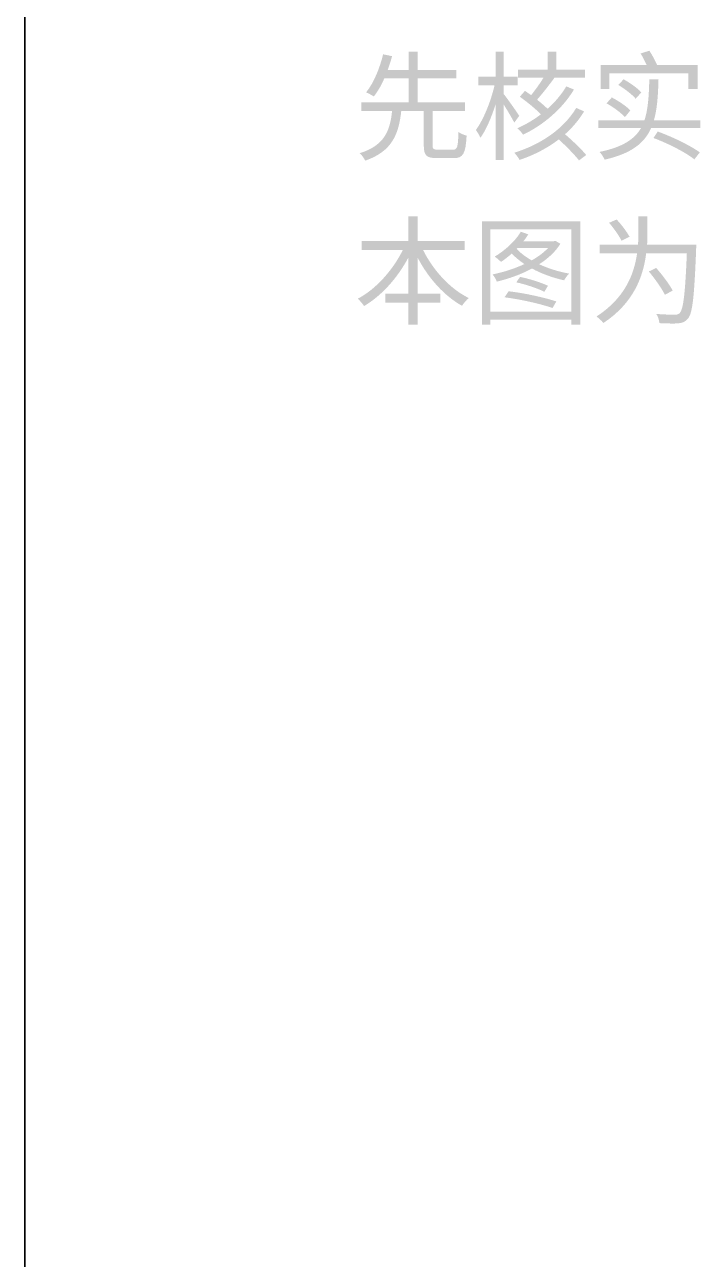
# Model space of a CAD drawing. Header units: millimetres. Extents: x -4600 to 229000, y -4300 to 19460.
# Drawn here: x 97400 to 99041, y 4701 to 7701 of the extents above; entities that cross this region are included whole.
import ezdxf

# ---------------------------------------------------------------- set-up
doc = ezdxf.new("R2010")
doc.units = ezdxf.units.MM
doc.header["$LTSCALE"] = 100
doc.layers.add('A-NOTE', color=7, linetype='Continuous', lineweight=18)
doc.layers.add('A-SHEET', color=7, linetype='Continuous', lineweight=35)

# ---------------------------------------------------------------- blocks, each defined once
blk = doc.blocks.new('A03_SHEET')
at = {"layer": 'A-NOTE'}
h = blk.add_hatch(color=256, dxfattribs=at)
edge = h.paths.add_edge_path()
edge.add_line((18332.4, 7635.7), (18332.4, 7591))
edge.add_line((18332.4, 7591), (18281.7, 7591))
edge.add_spline(control_points=[(18281.7, 7591), (18285.7, 7602.4), (18289.4, 7613.9), (18292.3, 7624.5)], knot_values=[0, 0, 0, 0, 1, 1, 1, 1], degree=3, periodic=0)
edge.add_line((18292.3, 7624.5), (18270.5, 7629.1))
edge.add_spline(control_points=[(18270.5, 7629.1), (18263.3, 7599), (18249, 7560.9), (18229.2, 7536.5)], knot_values=[0, 0, 0, 0, 1, 1, 1, 1], degree=3, periodic=0)
edge.add_spline(control_points=[(18229.2, 7536.5), (18234.7, 7534.5), (18243, 7529.7), (18247.8, 7526.5)], knot_values=[0, 0, 0, 0, 1, 1, 1, 1], degree=3, periodic=0)
edge.add_spline(control_points=[(18247.8, 7526.5), (18257.6, 7538.5), (18266.2, 7554), (18273.3, 7570.3)], knot_values=[0, 0, 0, 0, 1, 1, 1, 1], degree=3, periodic=0)
edge.add_line((18273.3, 7570.3), (18332.4, 7570.3))
edge.add_line((18332.4, 7570.3), (18332.4, 7512.5))
edge.add_line((18332.4, 7512.5), (18217.5, 7512.5))
edge.add_line((18217.5, 7512.5), (18217.5, 7491.5))
edge.add_line((18217.5, 7491.5), (18292.3, 7491.5))
edge.add_spline(control_points=[(18292.3, 7491.5), (18287.4, 7444.3), (18274.5, 7407.6), (18213.5, 7388.7)], knot_values=[0, 0, 0, 0, 1, 1, 1, 1], degree=3, periodic=0)
edge.add_spline(control_points=[(18213.5, 7388.7), (18218.6, 7384.4), (18224.6, 7376.1), (18227.2, 7370.6)], knot_values=[0, 0, 0, 0, 1, 1, 1, 1], degree=3, periodic=0)
edge.add_spline(control_points=[(18227.2, 7370.6), (18292.5, 7393.3), (18308.6, 7435.4), (18314.6, 7491.5)], knot_values=[0, 0, 0, 0, 1, 1, 1, 1], degree=3, periodic=0)
edge.add_line((18314.6, 7491.5), (18369.3, 7491.5))
edge.add_line((18369.3, 7491.5), (18369.3, 7407.3))
edge.add_spline(control_points=[(18369.3, 7407.3), (18369.3, 7383.5), (18375.6, 7376.7), (18401.4, 7376.7), (18406.6, 7376.7), (18436.4, 7376.7), (18441.8, 7376.7), (18465, 7376.7), (18471, 7387.8), (18473.3, 7431.4)], knot_values=[0, 0, 0, 0, 1, 1, 1, 2, 2, 2, 3, 3, 3, 3], degree=3, periodic=0)
edge.add_spline(control_points=[(18473.3, 7431.4), (18467.3, 7433.1), (18458.1, 7436.5), (18453.5, 7440.3)], knot_values=[0, 0, 0, 0, 1, 1, 1, 1], degree=3, periodic=0)
edge.add_spline(control_points=[(18453.5, 7440.3), (18452.4, 7403), (18450.7, 7397.3), (18440.1, 7397.3), (18433.5, 7397.3), (18408.9, 7397.3), (18403.7, 7397.3), (18392.8, 7397.3), (18390.8, 7398.7), (18390.8, 7407.3)], knot_values=[0, 0, 0, 0, 1, 1, 1, 2, 2, 2, 3, 3, 3, 3], degree=3, periodic=0)
edge.add_line((18390.8, 7407.3), (18390.8, 7491.5))
edge.add_line((18390.8, 7491.5), (18469.3, 7491.5))
edge.add_line((18469.3, 7491.5), (18469.3, 7512.5))
edge.add_line((18469.3, 7512.5), (18354.1, 7512.5))
edge.add_line((18354.1, 7512.5), (18354.1, 7570.3))
edge.add_line((18354.1, 7570.3), (18448.7, 7570.3))
edge.add_line((18448.7, 7570.3), (18448.7, 7591))
edge.add_line((18448.7, 7591), (18354.1, 7591))
edge.add_line((18354.1, 7591), (18354.1, 7635.7))
edge.add_line((18354.1, 7635.7), (18332.4, 7635.7))
h = blk.add_hatch(color=256, dxfattribs=at)
edge = h.paths.add_edge_path()
edge.add_line((18543.5, 7635.7), (18543.5, 7574.3))
edge.add_line((18543.5, 7574.3), (18501.4, 7574.3))
edge.add_line((18501.4, 7574.3), (18501.4, 7554))
edge.add_line((18501.4, 7554), (18541.2, 7554))
edge.add_spline(control_points=[(18541.2, 7554), (18532.3, 7514.8), (18514, 7469.5), (18495.7, 7445.1)], knot_values=[0, 0, 0, 0, 1, 1, 1, 1], degree=3, periodic=0)
edge.add_spline(control_points=[(18495.7, 7445.1), (18499.4, 7440.3), (18504.5, 7432), (18506.8, 7426.2)], knot_values=[0, 0, 0, 0, 1, 1, 1, 1], degree=3, periodic=0)
edge.add_spline(control_points=[(18506.8, 7426.2), (18520.6, 7444.8), (18533.5, 7475.5), (18543.5, 7507)], knot_values=[0, 0, 0, 0, 1, 1, 1, 1], degree=3, periodic=0)
edge.add_line((18543.5, 7507), (18543.5, 7372.4))
edge.add_line((18543.5, 7372.4), (18563.6, 7372.4))
edge.add_line((18563.6, 7372.4), (18563.6, 7506.7))
edge.add_spline(control_points=[(18563.6, 7506.7), (18573, 7491.5), (18584.2, 7472.9), (18589.1, 7462.9)], knot_values=[0, 0, 0, 0, 1, 1, 1, 1], degree=3, periodic=0)
edge.add_line((18589.1, 7462.9), (18601.1, 7479.5))
edge.add_spline(control_points=[(18601.1, 7479.5), (18595.9, 7487.8), (18571.9, 7522.2), (18563.6, 7532.2)], knot_values=[0, 0, 0, 0, 1, 1, 1, 1], degree=3, periodic=0)
edge.add_line((18563.6, 7532.2), (18563.6, 7554))
edge.add_line((18563.6, 7554), (18597.7, 7554))
edge.add_line((18597.7, 7554), (18597.7, 7574.3))
edge.add_line((18597.7, 7574.3), (18563.6, 7574.3))
edge.add_line((18563.6, 7574.3), (18563.6, 7635.7))
edge.add_line((18563.6, 7635.7), (18543.5, 7635.7))
h = blk.add_hatch(color=256, dxfattribs=at)
edge = h.paths.add_edge_path()
edge.add_spline(control_points=[(18715.4, 7551.1), (18703.9, 7531.7), (18688.5, 7513.3), (18669.8, 7496.7)], knot_values=[0, 0, 0, 0, 1, 1, 1, 1], degree=3, periodic=0)
edge.add_spline(control_points=[(18669.8, 7496.7), (18663, 7503.3), (18654.1, 7511), (18644.4, 7518.8)], knot_values=[0, 0, 0, 0, 1, 1, 1, 1], degree=3, periodic=0)
edge.add_spline(control_points=[(18644.4, 7518.8), (18657.5, 7533.4), (18673.6, 7554.3), (18686.5, 7571.8)], knot_values=[0, 0, 0, 0, 1, 1, 1, 1], degree=3, periodic=0)
edge.add_line((18686.5, 7571.8), (18685.3, 7572.3))
edge.add_line((18685.3, 7572.3), (18760.7, 7572.3))
edge.add_line((18760.7, 7572.3), (18760.7, 7592.1))
edge.add_line((18760.7, 7592.1), (18691.1, 7592.1))
edge.add_line((18691.1, 7592.1), (18691.1, 7635.1))
edge.add_line((18691.1, 7635.1), (18670.1, 7635.1))
edge.add_line((18670.1, 7635.1), (18670.1, 7592.1))
edge.add_line((18670.1, 7592.1), (18598.2, 7592.1))
edge.add_line((18598.2, 7592.1), (18598.2, 7572.3))
edge.add_line((18598.2, 7572.3), (18660.1, 7572.3))
edge.add_spline(control_points=[(18660.1, 7572.3), (18651.5, 7558.3), (18640.1, 7542.3), (18630, 7529.7)], knot_values=[0, 0, 0, 0, 1, 1, 1, 1], degree=3, periodic=0)
edge.add_line((18630, 7529.7), (18615.1, 7540.3))
edge.add_line((18615.1, 7540.3), (18602.5, 7525.9))
edge.add_spline(control_points=[(18602.5, 7525.9), (18619.7, 7513.9), (18640.3, 7496.7), (18653.8, 7483.2)], knot_values=[0, 0, 0, 0, 1, 1, 1, 1], degree=3, periodic=0)
edge.add_spline(control_points=[(18653.8, 7483.2), (18636, 7469.8), (18616.6, 7458), (18596.5, 7449.4)], knot_values=[0, 0, 0, 0, 1, 1, 1, 1], degree=3, periodic=0)
edge.add_spline(control_points=[(18596.5, 7449.4), (18601.4, 7445.4), (18607.4, 7438.5), (18610.3, 7433.7)], knot_values=[0, 0, 0, 0, 1, 1, 1, 1], degree=3, periodic=0)
edge.add_spline(control_points=[(18610.3, 7433.7), (18661, 7457.7), (18706.8, 7497.9), (18734, 7543.4)], knot_values=[0, 0, 0, 0, 1, 1, 1, 1], degree=3, periodic=0)
edge.add_line((18734, 7543.4), (18715.4, 7551.1))
edge = h.paths.add_edge_path(flags=0)
edge.add_spline(control_points=[(18739.5, 7498.7), (18710, 7448.9), (18654.7, 7410.2), (18588.8, 7389.8)], knot_values=[0, 0, 0, 0, 1, 1, 1, 1], degree=3, periodic=0)
edge.add_spline(control_points=[(18588.8, 7389.8), (18593.9, 7385), (18599.1, 7377.5), (18602, 7372.4)], knot_values=[0, 0, 0, 0, 1, 1, 1, 1], degree=3, periodic=0)
edge.add_spline(control_points=[(18602, 7372.4), (18637.5, 7384.4), (18669.8, 7401.3), (18697.1, 7422.2)], knot_values=[0, 0, 0, 0, 1, 1, 1, 1], degree=3, periodic=0)
edge.add_spline(control_points=[(18697.1, 7422.2), (18715.7, 7405.3), (18735.7, 7384.7), (18746.3, 7371.2)], knot_values=[0, 0, 0, 0, 1, 1, 1, 1], degree=3, periodic=0)
edge.add_line((18746.3, 7371.2), (18763.8, 7384.4))
edge.add_spline(control_points=[(18763.8, 7384.4), (18752.4, 7398.2), (18731.2, 7418.5), (18712.3, 7434.8)], knot_values=[0, 0, 0, 0, 1, 1, 1, 1], degree=3, periodic=0)
edge.add_spline(control_points=[(18712.3, 7434.8), (18730.9, 7451.4), (18746.3, 7469.8), (18758.7, 7490.4)], knot_values=[0, 0, 0, 0, 1, 1, 1, 1], degree=3, periodic=0)
edge.add_line((18758.7, 7490.4), (18739.5, 7498.7))
h = blk.add_hatch(color=256, dxfattribs=at)
edge = h.paths.add_edge_path()
edge.add_line((18798.8, 7603), (18798.8, 7544.8))
edge.add_line((18798.8, 7544.8), (18820.3, 7544.8))
edge.add_line((18820.3, 7544.8), (18820.3, 7582.9))
edge.add_line((18820.3, 7582.9), (19011.9, 7582.9))
edge.add_line((19011.9, 7582.9), (19011.9, 7544.8))
edge.add_line((19011.9, 7544.8), (19034.3, 7544.8))
edge.add_line((19034.3, 7544.8), (19034.3, 7603))
edge.add_line((19034.3, 7603), (18936, 7603))
edge.add_spline(control_points=[(18936, 7603), (18931.7, 7613), (18924.3, 7627.1), (18917.1, 7637.7)], knot_values=[0, 0, 0, 0, 1, 1, 1, 1], degree=3, periodic=0)
edge.add_line((18917.1, 7637.7), (18895.9, 7631.1))
edge.add_spline(control_points=[(18895.9, 7631.1), (18901.1, 7622.5), (18906.5, 7612.2), (18910.5, 7603)], knot_values=[0, 0, 0, 0, 1, 1, 1, 1], degree=3, periodic=0)
edge.add_line((18910.5, 7603), (18798.8, 7603))
h = blk.add_hatch(color=256, dxfattribs=at)
edge = h.paths.add_edge_path()
edge.add_line((18793.3, 7468.3), (18793.3, 7449.7))
edge.add_line((18793.3, 7449.7), (18896.8, 7449.7))
edge.add_spline(control_points=[(18896.8, 7449.7), (18880.7, 7421.9), (18851.2, 7403.3), (18796.2, 7391.8)], knot_values=[0, 0, 0, 0, 1, 1, 1, 1], degree=3, periodic=0)
edge.add_spline(control_points=[(18796.2, 7391.8), (18800.8, 7387), (18806.2, 7378.7), (18808.5, 7372.9)], knot_values=[0, 0, 0, 0, 1, 1, 1, 1], degree=3, periodic=0)
edge.add_spline(control_points=[(18808.5, 7372.9), (18873, 7387.8), (18905.1, 7412.8), (18921.4, 7449.7)], knot_values=[0, 0, 0, 0, 1, 1, 1, 1], degree=3, periodic=0)
edge.add_line((18921.4, 7449.7), (19040.9, 7449.7))
edge.add_line((19040.9, 7449.7), (19040.9, 7468.3))
edge.add_line((19040.9, 7468.3), (18928, 7468.3))
edge.add_spline(control_points=[(18928, 7468.3), (18936.3, 7496.1), (18938.3, 7529.4), (18939.4, 7568.6)], knot_values=[0, 0, 0, 0, 1, 1, 1, 1], degree=3, periodic=0)
edge.add_line((18939.4, 7568.6), (18917.1, 7568.6))
edge.add_spline(control_points=[(18917.1, 7568.6), (18915.9, 7527.9), (18914.2, 7495), (18905.1, 7468.3)], knot_values=[0, 0, 0, 0, 1, 1, 1, 1], degree=3, periodic=0)
edge.add_line((18905.1, 7468.3), (18793.3, 7468.3))
edge = h.paths.add_edge_path(flags=0)
edge.add_spline(control_points=[(18927.1, 7425.7), (18965.2, 7411.3), (19003.3, 7391.6), (19026.5, 7373.8)], knot_values=[0, 0, 0, 0, 1, 1, 1, 1], degree=3, periodic=0)
edge.add_line((19026.5, 7373.8), (19039.7, 7390.7))
edge.add_spline(control_points=[(19039.7, 7390.7), (19015.9, 7407.6), (18975.8, 7427.4), (18937.4, 7441.4)], knot_values=[0, 0, 0, 0, 1, 1, 1, 1], degree=3, periodic=0)
edge.add_line((18937.4, 7441.4), (18927.1, 7425.7))
edge = h.paths.add_edge_path(flags=0)
edge.add_spline(control_points=[(18813.1, 7509.9), (18829.4, 7501), (18848.6, 7486.7), (18857.8, 7476.4)], knot_values=[0, 0, 0, 0, 1, 1, 1, 1], degree=3, periodic=0)
edge.add_line((18857.8, 7476.4), (18871, 7492.7))
edge.add_spline(control_points=[(18871, 7492.7), (18861.5, 7502.7), (18842, 7515.9), (18826, 7524.2)], knot_values=[0, 0, 0, 0, 1, 1, 1, 1], degree=3, periodic=0)
edge.add_line((18826, 7524.2), (18813.1, 7509.9))
edge = h.paths.add_edge_path(flags=0)
edge.add_spline(control_points=[(18841.7, 7554.6), (18857.2, 7545.4), (18875.6, 7531.1), (18883.9, 7521.1)], knot_values=[0, 0, 0, 0, 1, 1, 1, 1], degree=3, periodic=0)
edge.add_line((18883.9, 7521.1), (18897.6, 7536.5))
edge.add_spline(control_points=[(18897.6, 7536.5), (18888.7, 7546.8), (18870.1, 7559.7), (18854.6, 7568.3)], knot_values=[0, 0, 0, 0, 1, 1, 1, 1], degree=3, periodic=0)
edge.add_line((18854.6, 7568.3), (18841.7, 7554.6))
h = blk.add_hatch(color=256, dxfattribs=at)
edge = h.paths.add_edge_path()
edge.add_line((18331.8, 7235.4), (18331.8, 7175.2))
edge.add_line((18331.8, 7175.2), (18218.6, 7175.2))
edge.add_line((18218.6, 7175.2), (18218.6, 7153.4))
edge.add_line((18218.6, 7153.4), (18318.3, 7153.4))
edge.add_spline(control_points=[(18318.3, 7153.4), (18294, 7104.2), (18252.4, 7057.7), (18208.9, 7035.1)], knot_values=[0, 0, 0, 0, 1, 1, 1, 1], degree=3, periodic=0)
edge.add_spline(control_points=[(18208.9, 7035.1), (18213.8, 7030.8), (18220.6, 7022.8), (18224.4, 7017.3)], knot_values=[0, 0, 0, 0, 1, 1, 1, 1], degree=3, periodic=0)
edge.add_spline(control_points=[(18224.4, 7017.3), (18266.2, 7042), (18305.4, 7085.2), (18331.8, 7135.1)], knot_values=[0, 0, 0, 0, 1, 1, 1, 1], degree=3, periodic=0)
edge.add_line((18331.8, 7135.1), (18331.8, 7047.4))
edge.add_line((18331.8, 7047.4), (18275.6, 7047.4))
edge.add_line((18275.6, 7047.4), (18275.6, 7025.7))
edge.add_line((18275.6, 7025.7), (18331.8, 7025.7))
edge.add_line((18331.8, 7025.7), (18331.8, 6972.1))
edge.add_line((18331.8, 6972.1), (18354.4, 6972.1))
edge.add_line((18354.4, 6972.1), (18354.4, 7025.7))
edge.add_line((18354.4, 7025.7), (18409.1, 7025.7))
edge.add_line((18409.1, 7025.7), (18409.1, 7047.4))
edge.add_line((18409.1, 7047.4), (18354.4, 7047.4))
edge.add_line((18354.4, 7047.4), (18354.4, 7134.8))
edge.add_spline(control_points=[(18354.4, 7134.8), (18380.2, 7085.2), (18419.2, 7041.7), (18462.1, 7017.9)], knot_values=[0, 0, 0, 0, 1, 1, 1, 1], degree=3, periodic=0)
edge.add_spline(control_points=[(18462.1, 7017.9), (18465.9, 7023.9), (18473.3, 7032.5), (18478.5, 7036.8)], knot_values=[0, 0, 0, 0, 1, 1, 1, 1], degree=3, periodic=0)
edge.add_spline(control_points=[(18478.5, 7036.8), (18433.2, 7058.9), (18392, 7104.2), (18367.6, 7153.4)], knot_values=[0, 0, 0, 0, 1, 1, 1, 1], degree=3, periodic=0)
edge.add_line((18367.6, 7153.4), (18468.4, 7153.4))
edge.add_line((18468.4, 7153.4), (18468.4, 7175.2))
edge.add_line((18468.4, 7175.2), (18354.4, 7175.2))
edge.add_line((18354.4, 7175.2), (18354.4, 7235.4))
edge.add_line((18354.4, 7235.4), (18331.8, 7235.4))
h = blk.add_hatch(color=256, dxfattribs=at)
edge = h.paths.add_edge_path()
edge.add_line((18890.7, 7235.1), (18890.7, 7201.3))
edge.add_spline(control_points=[(18890.7, 7201.3), (18890.7, 7190.4), (18890.5, 7178.9), (18889.6, 7166.6)], knot_values=[0, 0, 0, 0, 1, 1, 1, 1], degree=3, periodic=0)
edge.add_line((18889.6, 7166.6), (18796.5, 7166.6))
edge.add_line((18796.5, 7166.6), (18796.5, 7145.1))
edge.add_line((18796.5, 7145.1), (18887.3, 7145.1))
edge.add_spline(control_points=[(18887.3, 7145.1), (18880.1, 7094.1), (18857.5, 7036.5), (18788.7, 6991.8)], knot_values=[0, 0, 0, 0, 1, 1, 1, 1], degree=3, periodic=0)
edge.add_spline(control_points=[(18788.7, 6991.8), (18793.9, 6988.4), (18801.9, 6981), (18805.6, 6976.1)], knot_values=[0, 0, 0, 0, 1, 1, 1, 1], degree=3, periodic=0)
edge.add_spline(control_points=[(18805.6, 6976.1), (18879, 7024.8), (18902.5, 7089), (18909.4, 7145.1)], knot_values=[0, 0, 0, 0, 1, 1, 1, 1], degree=3, periodic=0)
edge.add_line((18909.4, 7145.1), (19008.2, 7145.1))
edge.add_spline(control_points=[(19008.2, 7145.1), (19004.2, 7047.7), (18999.6, 7009.3), (18991, 7000.4)], knot_values=[0, 0, 0, 0, 1, 1, 1, 1], degree=3, periodic=0)
edge.add_spline(control_points=[(18991, 7000.4), (18987.9, 6997), (18984.7, 6996.1), (18978.4, 6996.4)], knot_values=[0, 0, 0, 0, 1, 1, 1, 1], degree=3, periodic=0)
edge.add_spline(control_points=[(18978.4, 6996.4), (18971.5, 6996.4), (18953.5, 6996.4), (18934, 6998.2)], knot_values=[0, 0, 0, 0, 1, 1, 1, 1], degree=3, periodic=0)
edge.add_spline(control_points=[(18934, 6998.2), (18938.3, 6991.8), (18941.2, 6982.4), (18941.4, 6975.8)], knot_values=[0, 0, 0, 0, 1, 1, 1, 1], degree=3, periodic=0)
edge.add_spline(control_points=[(18941.4, 6975.8), (18959.2, 6974.9), (18977.3, 6974.4), (18987.3, 6975.2)], knot_values=[0, 0, 0, 0, 1, 1, 1, 1], degree=3, periodic=0)
edge.add_spline(control_points=[(18987.3, 6975.2), (18997.9, 6976.4), (19004.5, 6978.7), (19011.1, 6987)], knot_values=[0, 0, 0, 0, 1, 1, 1, 1], degree=3, periodic=0)
edge.add_spline(control_points=[(19011.1, 6987), (19022.2, 7000.2), (19026.2, 7040.6), (19030.8, 7155.4)], knot_values=[0, 0, 0, 0, 1, 1, 1, 1], degree=3, periodic=0)
edge.add_spline(control_points=[(19030.8, 7155.4), (19030.8, 7158.9), (19031.1, 7166.6), (19031.1, 7166.6)], knot_values=[0, 0, 0, 0, 1, 1, 1, 1], degree=3, periodic=0)
edge.add_line((19031.1, 7166.6), (18911.7, 7166.6))
edge.add_spline(control_points=[(18911.7, 7166.6), (18912.2, 7178.6), (18912.5, 7190.4), (18912.5, 7201)], knot_values=[0, 0, 0, 0, 1, 1, 1, 1], degree=3, periodic=0)
edge.add_line((18912.5, 7201), (18912.5, 7235.1))
edge.add_line((18912.5, 7235.1), (18890.7, 7235.1))
edge = h.paths.add_edge_path(flags=0)
edge.add_spline(control_points=[(18915.9, 7101.3), (18930.6, 7083.8), (18947.5, 7059.7), (18954.9, 7044.6)], knot_values=[0, 0, 0, 0, 1, 1, 1, 1], degree=3, periodic=0)
edge.add_line((18954.9, 7044.6), (18973.8, 7054.9))
edge.add_spline(control_points=[(18973.8, 7054.9), (18966.1, 7069.8), (18948.6, 7093), (18933.7, 7109.9)], knot_values=[0, 0, 0, 0, 1, 1, 1, 1], degree=3, periodic=0)
edge.add_line((18933.7, 7109.9), (18915.9, 7101.3))
edge = h.paths.add_edge_path(flags=0)
edge.add_spline(control_points=[(18819.4, 7219.6), (18830.9, 7206.1), (18843.8, 7187.8), (18849.5, 7176.1)], knot_values=[0, 0, 0, 0, 1, 1, 1, 1], degree=3, periodic=0)
edge.add_line((18849.5, 7176.1), (18869, 7185.5))
edge.add_spline(control_points=[(18869, 7185.5), (18862.9, 7197.3), (18849.5, 7215), (18837.7, 7227.6)], knot_values=[0, 0, 0, 0, 1, 1, 1, 1], degree=3, periodic=0)
edge.add_line((18837.7, 7227.6), (18819.4, 7219.6))
h = blk.add_hatch(color=256, dxfattribs=at)
h.paths.add_polyline_path([(18510.6, 7223), (18510.6, 6972.1), (18531.2, 6972.1), (18531.2, 6984.1), (18727.7, 6984.1), (18727.7, 6972.1), (18749.2, 6972.1), (18749.2, 7223), (18510.6, 7223)])
h.paths.add_polyline_path([(18531.2, 7003.3), (18531.2, 7203.6), (18727.7, 7203.6), (18727.7, 7003.3), (18531.2, 7003.3)], flags=0)
edge = h.paths.add_edge_path(flags=0)
edge.add_spline(control_points=[(18605.1, 7197.8), (18590.8, 7174.3), (18566.1, 7152), (18541.5, 7137.4)], knot_values=[0, 0, 0, 0, 1, 1, 1, 1], degree=3, periodic=0)
edge.add_spline(control_points=[(18541.5, 7137.4), (18546.1, 7134.5), (18553.5, 7127.9), (18556.7, 7124.5)], knot_values=[0, 0, 0, 0, 1, 1, 1, 1], degree=3, periodic=0)
edge.add_spline(control_points=[(18556.7, 7124.5), (18565.3, 7130.2), (18574.2, 7137.1), (18583, 7144.8)], knot_values=[0, 0, 0, 0, 1, 1, 1, 1], degree=3, periodic=0)
edge.add_spline(control_points=[(18583, 7144.8), (18591.6, 7135.7), (18602.2, 7127.1), (18613.7, 7119.3)], knot_values=[0, 0, 0, 0, 1, 1, 1, 1], degree=3, periodic=0)
edge.add_spline(control_points=[(18613.7, 7119.3), (18589.3, 7107.9), (18561.8, 7099.3), (18536.3, 7094.1)], knot_values=[0, 0, 0, 0, 1, 1, 1, 1], degree=3, periodic=0)
edge.add_spline(control_points=[(18536.3, 7094.1), (18540.1, 7090.1), (18544.7, 7081.8), (18546.7, 7076.7)], knot_values=[0, 0, 0, 0, 1, 1, 1, 1], degree=3, periodic=0)
edge.add_spline(control_points=[(18546.7, 7076.7), (18574.7, 7083.2), (18604.8, 7093.8), (18632, 7108.5)], knot_values=[0, 0, 0, 0, 1, 1, 1, 1], degree=3, periodic=0)
edge.add_spline(control_points=[(18632, 7108.5), (18655.8, 7095.6), (18683, 7085.8), (18710.2, 7079.8)], knot_values=[0, 0, 0, 0, 1, 1, 1, 1], degree=3, periodic=0)
edge.add_spline(control_points=[(18710.2, 7079.8), (18712.8, 7085), (18718.3, 7092.4), (18722.3, 7096.1)], knot_values=[0, 0, 0, 0, 1, 1, 1, 1], degree=3, periodic=0)
edge.add_spline(control_points=[(18722.3, 7096.1), (18697.1, 7100.7), (18671.9, 7108.5), (18649.5, 7118.8)], knot_values=[0, 0, 0, 0, 1, 1, 1, 1], degree=3, periodic=0)
edge.add_spline(control_points=[(18649.5, 7118.8), (18671, 7132.8), (18689, 7149.1), (18701.1, 7168.6)], knot_values=[0, 0, 0, 0, 1, 1, 1, 1], degree=3, periodic=0)
edge.add_line((18701.1, 7168.6), (18688.8, 7175.8))
edge.add_line((18688.8, 7175.8), (18685.6, 7174.9))
edge.add_line((18685.6, 7174.9), (18611.4, 7174.9))
edge.add_spline(control_points=[(18611.4, 7174.9), (18615.7, 7180.4), (18619.7, 7185.8), (18623.2, 7191.5)], knot_values=[0, 0, 0, 0, 1, 1, 1, 1], degree=3, periodic=0)
edge.add_line((18623.2, 7191.5), (18605.1, 7197.8))
edge = h.paths.add_edge_path(flags=0)
edge.add_line((18594.8, 7156.3), (18596.8, 7158.3))
edge.add_line((18596.8, 7158.3), (18671, 7158.3))
edge.add_spline(control_points=[(18671, 7158.3), (18660.7, 7147.1), (18646.9, 7137.1), (18631.5, 7128.2)], knot_values=[0, 0, 0, 0, 1, 1, 1, 1], degree=3, periodic=0)
edge.add_spline(control_points=[(18631.5, 7128.2), (18616.8, 7136.5), (18604.2, 7146), (18594.8, 7156.3)], knot_values=[0, 0, 0, 0, 1, 1, 1, 1], degree=3, periodic=0)
edge = h.paths.add_edge_path(flags=0)
edge.add_spline(control_points=[(18565.3, 7038.5), (18604.8, 7033.7), (18654.4, 7022.2), (18681.9, 7012.5)], knot_values=[0, 0, 0, 0, 1, 1, 1, 1], degree=3, periodic=0)
edge.add_line((18681.9, 7012.5), (18691.3, 7028.5))
edge.add_spline(control_points=[(18691.3, 7028.5), (18663.5, 7037.7), (18614, 7048.9), (18575.3, 7053.2)], knot_values=[0, 0, 0, 0, 1, 1, 1, 1], degree=3, periodic=0)
edge.add_line((18575.3, 7053.2), (18565.3, 7038.5))
edge = h.paths.add_edge_path(flags=0)
edge.add_spline(control_points=[(18593.9, 7074.9), (18616.8, 7070.1), (18646.1, 7060), (18662.1, 7052)], knot_values=[0, 0, 0, 0, 1, 1, 1, 1], degree=3, periodic=0)
edge.add_line((18662.1, 7052), (18671, 7066.6))
edge.add_spline(control_points=[(18671, 7066.6), (18655, 7074.1), (18626, 7083.5), (18603.1, 7088.1)], knot_values=[0, 0, 0, 0, 1, 1, 1, 1], degree=3, periodic=0)
edge.add_line((18603.1, 7088.1), (18593.9, 7074.9))
at = {"layer": 'A-SHEET'}
blk.add_line((17400, -3900), (17400, 19060), dxfattribs=at)

msp = doc.modelspace()

# ---------------------------------------------------------------- block references
msp.add_blockref('A03_SHEET', (80000, 0))

doc.saveas('drawing.dxf')
